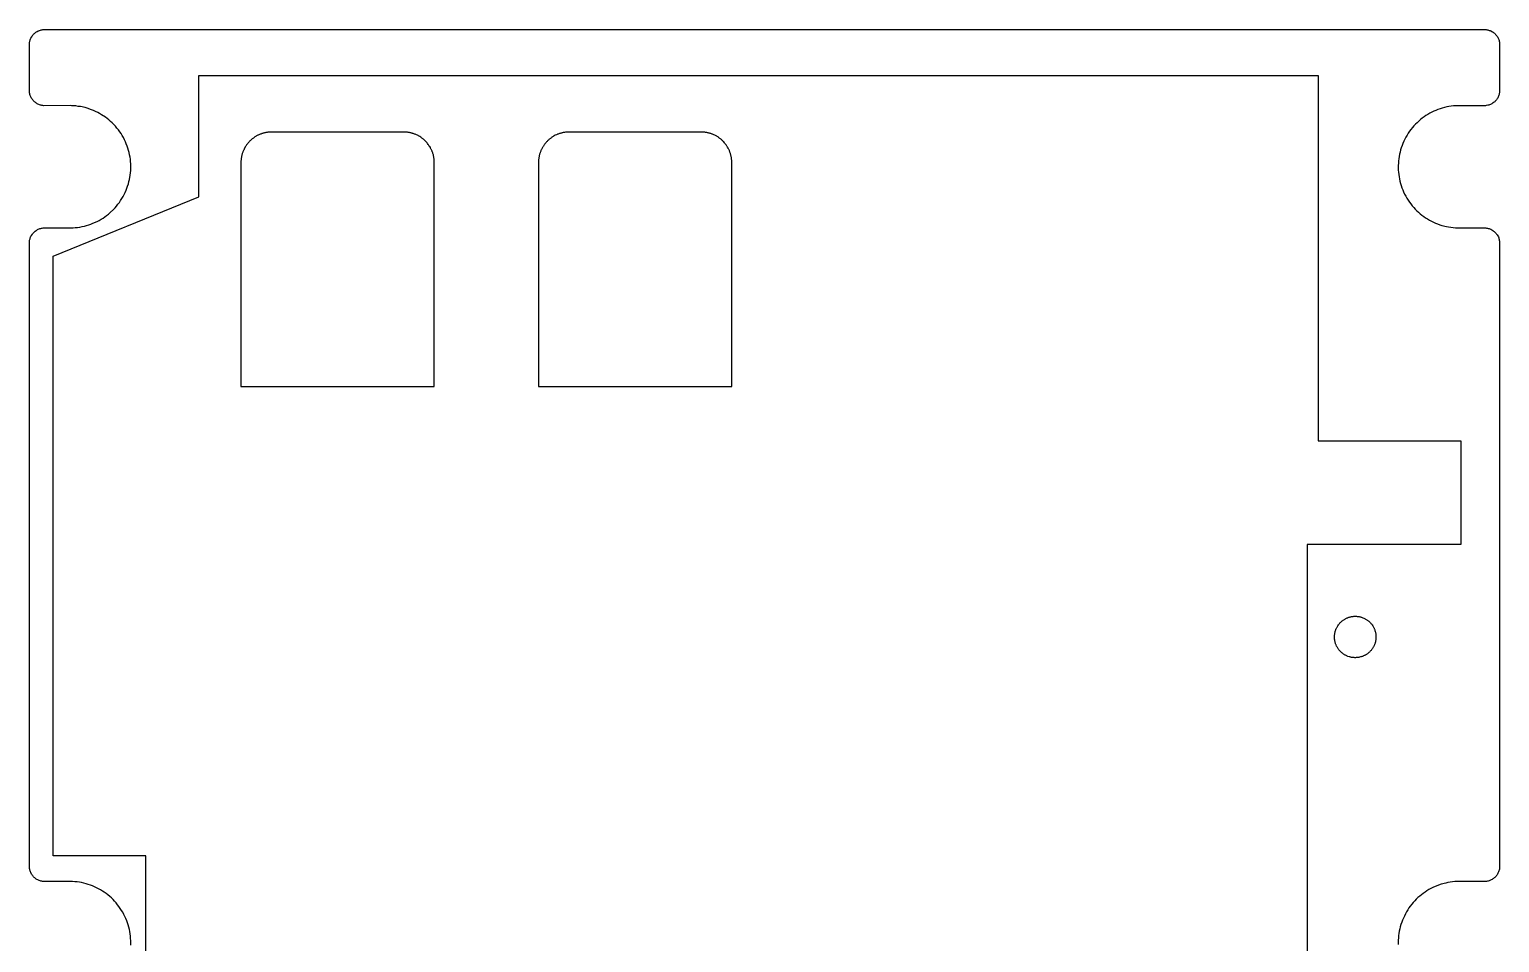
# Model space of a CAD drawing. Extents: x 14 to 158, y 771 to 1204.
# Drawn here: x 14 to 158.5, y 860.8 to 950.5 of the extents above; entities that cross this region are included whole.
import ezdxf

# ---------------------------------------------------------------- set-up
doc = ezdxf.new("R2010")
doc.units = 0

msp = doc.modelspace()

# ---------------------------------------------------------------- linework, layer by layer
at = {"layer": 'Middle'}
for p, q in [((15.17605, 950.498729), (15.254894, 950.514465)), ((15.254894, 950.514465), (15.336853, 950.523907)), ((15.336853, 950.523907), (15.418812, 950.530363)), ((15.418812, 950.530363), (15.507082, 950.539805)), ((15.507082, 950.539805), (156.981, 950.54)), ((156.981, 950.54), (157.006178, 950.530558)), ((157.006178, 950.530558), (157.047, 950.53)), ((157.047, 950.53), (157.13527, 950.523544)), ((157.13527, 950.523544), (157.214033, 950.514102)), ((157.214033, 950.514102), (157.296, 950.498366)), ((14.0128, 949.118), (14.022242, 949.206262)), ((14.0128, 949.036), (14.0128, 949.118)), ((14.022242, 949.206262), (14.028698, 949.288221)), ((14.028698, 949.288221), (14.044434, 949.367064)), ((14.044434, 949.367064), (14.094872, 949.53099)), ((14.094872, 949.53099), (14.126426, 949.609754)), ((14.126426, 949.609754), (14.157979, 949.682303)), ((14.157979, 949.682303), (14.239938, 949.827305)), ((14.239938, 949.827305), (14.287228, 949.899854)), ((14.287228, 949.899854), (14.337666, 949.966028)), ((14.337666, 949.966028), (14.391251, 950.029055)), ((14.391251, 950.029055), (14.447983, 950.095229)), ((14.447983, 950.095229), (14.514157, 950.151961)), ((14.514157, 950.151961), (14.577183, 950.208693)), ((14.577183, 950.208693), (14.643357, 950.255983)), ((14.643357, 950.255983), (14.715826, 950.303274)), ((14.715826, 950.303274), (14.778853, 950.344269)), ((14.778853, 950.344269), (14.86082, 950.385265)), ((14.86082, 950.385265), (14.933288, 950.416818)), ((14.933288, 950.416818), (15.015247, 950.448372)), ((15.015247, 950.448372), (15.094091, 950.473551)), ((15.094091, 950.473551), (15.17605, 950.498729)), ((157.296, 950.498366), (157.377959, 950.473187)), ((157.377959, 950.473187), (157.456722, 950.448009)), ((157.456722, 950.448009), (157.538689, 950.425978)), ((157.538689, 950.425978), (157.611158, 950.394424)), ((157.611158, 950.394424), (157.756168, 950.312465)), ((157.756168, 950.312465), (157.828636, 950.265175)), ((157.828636, 950.265175), (157.891663, 950.214737)), ((157.891663, 950.214737), (157.957837, 950.158005)), ((157.957837, 950.158005), (158.020864, 950.101273)), ((158.020864, 950.101273), (158.077596, 950.038247)), ((158.077596, 950.038247), (158.134328, 949.972072)), ((158.134328, 949.972072), (158.19106, 949.909046)), ((158.19106, 949.909046), (158.232056, 949.836496)), ((158.232056, 949.836496), (158.279346, 949.764028)), ((158.279346, 949.764028), (158.314047, 949.691479)), ((158.314047, 949.691479), (158.351895, 949.61901)), ((158.351895, 949.61901), (158.386596, 949.537051)), ((158.386596, 949.537051), (158.408627, 949.458207)), ((158.408627, 949.458207), (158.424364, 949.376248)), ((158.424364, 949.376248), (158.449542, 949.294289)), ((158.449542, 949.294289), (158.458984, 949.215445)), ((158.458984, 949.215445), (158.46544, 949.133487)), ((158.46544, 949.133487), (158.466, 944.478)), ((14.013249, 944.471434), (14.0132, 949.036)), ((30.6514, 946.011), (140.651, 946.011)), ((30.6514, 934.08283), (30.6514, 946.011)), ((140.651, 946.011), (140.651, 910.135)), ((14.022691, 944.380017), (14.013249, 944.471434)), ((14.029147, 944.301253), (14.022691, 944.380017)), ((14.044884, 944.219286), (14.029147, 944.301253)), ((14.070062, 944.140523), (14.044884, 944.219286)), ((14.095241, 944.058564), (14.070062, 944.140523)), ((14.117272, 943.976597), (14.095241, 944.058564)), ((14.158267, 943.904129), (14.117272, 943.976597)), ((14.189821, 943.825285), (14.158267, 943.904129)), ((14.240259, 943.759111), (14.189821, 943.825285)), ((14.281254, 943.686642), (14.240259, 943.759111)), ((14.337986, 943.623616), (14.281254, 943.686642)), ((14.385276, 943.557442), (14.337986, 943.623616)), ((14.442009, 943.494415), (14.385276, 943.557442)), ((14.505035, 943.437683), (14.442009, 943.494415)), ((14.571209, 943.380951), (14.505035, 943.437683)), ((14.634236, 943.324219), (14.571209, 943.380951)), ((14.706705, 943.283223), (14.634236, 943.324219)), ((14.779173, 943.235933), (14.706705, 943.283223)), ((157.781825, 943.28322), (157.709276, 943.242225)), ((157.844852, 943.333658), (157.781825, 943.28322)), ((157.917401, 943.380948), (157.844852, 943.333658)), ((157.983575, 943.43768), (157.917401, 943.380948)), ((158.03716, 943.494412), (157.983575, 943.43768)), ((158.093892, 943.557439), (158.03716, 943.494412)), ((158.150624, 943.623613), (158.093892, 943.557439)), ((158.201062, 943.696162), (158.150624, 943.623613)), ((158.248352, 943.759189), (158.201062, 943.696162)), ((158.289348, 943.831738), (158.248352, 943.759189)), ((158.330343, 943.913697), (158.289348, 943.831738)), ((158.361897, 943.986166), (158.330343, 943.913697)), ((158.387075, 944.068125), (158.361897, 943.986166)), ((158.418629, 944.146969), (158.387075, 944.068125)), ((158.434366, 944.228927), (158.418629, 944.146969)), ((158.450102, 944.307771), (158.434366, 944.228927)), ((158.459544, 944.38973), (158.450102, 944.307771)), ((158.466, 944.478), (158.459544, 944.38973)), ((14.851642, 943.204379), (14.779173, 943.235933)), ((14.92411, 943.163383), (14.851642, 943.204379)), ((15.006069, 943.13183), (14.92411, 943.163383)), ((15.088036, 943.106651), (15.006069, 943.13183)), ((15.16688, 943.090915), (15.088036, 943.106651)), ((15.248839, 943.075178), (15.16688, 943.090915)), ((15.327683, 943.059442), (15.248839, 943.075178)), ((15.4191, 943.05), (15.327683, 943.059442)), ((18.022841, 943.050414), (15.4191, 943.05)), ((18.136329, 943.040972), (18.022841, 943.050414)), ((18.363298, 943.034516), (18.136329, 943.040972)), ((18.590267, 943.018779), (18.363298, 943.034516)), ((18.81408, 942.984078), (18.590267, 943.018779)), ((19.041049, 942.952525), (18.81408, 942.984078)), ((19.476078, 942.857952), (19.041049, 942.952525)), ((19.693589, 942.80122), (19.476078, 942.857952)), ((20.115997, 942.65621), (19.693589, 942.80122)), ((20.317747, 942.564793), (20.115997, 942.65621)), ((20.519497, 942.476532), (20.317747, 942.564793)), ((20.721247, 942.378804), (20.519497, 942.476532)), ((20.913547, 942.274782), (20.721247, 942.378804)), ((21.105839, 942.161294), (20.913547, 942.274782)), ((21.47781, 941.92172), (21.105839, 942.161294)), ((21.654341, 941.783013), (21.47781, 941.92172)), ((151.042217, 941.943645), (150.865686, 941.814404)), ((151.228198, 942.072894), (151.042217, 941.943645)), ((151.414187, 942.186374), (151.228198, 942.072894)), ((151.606479, 942.299862), (151.414187, 942.186374)), ((151.801926, 942.403884), (151.606479, 942.299862)), ((152.003676, 942.501611), (151.801926, 942.403884)), ((152.205426, 942.589873), (152.003676, 942.501611)), ((152.413479, 942.67184), (152.205426, 942.589873)), ((152.624687, 942.744308), (152.413479, 942.67184)), ((152.832748, 942.807335), (152.624687, 942.744308)), ((153.050259, 942.864067), (152.832748, 942.807335)), ((153.270917, 942.920799), (153.050259, 942.864067)), ((153.488436, 942.961795), (153.270917, 942.920799)), ((153.712249, 942.993349), (153.488436, 942.961795)), ((153.939218, 943.018527), (153.712249, 942.993349)), ((154.166187, 943.034263), (153.939218, 943.018527)), ((154.39, 943.05), (154.166187, 943.034263)), ((157.069438, 943.049917), (154.39, 943.05)), ((157.1577, 943.059359), (157.069438, 943.049917)), ((157.321626, 943.090912), (157.1577, 943.059359)), ((157.400389, 943.112943), (157.321626, 943.090912)), ((157.482348, 943.138122), (157.400389, 943.112943)), ((157.561192, 943.169675), (157.482348, 943.138122)), ((157.63366, 943.204376), (157.561192, 943.169675)), ((157.709276, 943.242225), (157.63366, 943.204376)), ((21.82457, 941.647461), (21.654341, 941.783013)), ((21.994799, 941.499304), (21.82457, 941.647461)), ((22.15557, 941.347992), (21.994799, 941.499304)), ((22.316341, 941.187221), (22.15557, 941.347992)), ((22.461343, 941.023303), (22.316341, 941.187221)), ((22.609508, 940.85623), (22.461343, 941.023303)), ((22.754518, 940.676543), (22.609508, 940.85623)), ((22.883759, 940.490554), (22.754518, 940.676543)), ((23.013008, 940.30772), (22.883759, 940.490554)), ((37.237499, 940.40491), (37.174472, 940.389173)), ((37.303673, 940.411366), (37.237499, 940.40491)), ((37.366699, 940.427102), (37.303673, 940.411366)), ((37.432873, 940.436544), (37.366699, 940.427102)), ((37.4959, 940.443), (37.432873, 940.436544)), ((37.568326, 940.443558), (37.4959, 940.443)), ((37.6345, 940.453), (37.568326, 940.443558)), ((50.956331, 940.452442), (37.6345, 940.453)), ((51.0288, 940.443), (50.956331, 940.452442)), ((51.09506, 940.443443), (51.0288, 940.443)), ((51.158086, 940.436987), (51.09506, 940.443443)), ((51.22426, 940.427546), (51.158086, 940.436987)), ((51.287287, 940.411809), (51.22426, 940.427546)), ((51.353461, 940.405353), (51.287287, 940.411809)), ((51.416488, 940.389617), (51.353461, 940.405353)), ((66.469304, 940.40491), (66.40313, 940.389173)), ((66.532331, 940.411366), (66.469304, 940.40491)), ((66.598505, 940.427102), (66.532331, 940.411366)), ((66.670973, 940.436544), (66.598505, 940.427102)), ((66.734, 940.443), (66.670973, 940.436544)), ((66.800173, 940.443558), (66.734, 940.443)), ((66.8632, 940.453), (66.800173, 940.443558)), ((80.194526, 940.452442), (66.8632, 940.453)), ((80.2607, 940.443), (80.194526, 940.452442)), ((80.323694, 940.443463), (80.2607, 940.443)), ((80.389868, 940.437007), (80.323694, 940.443463)), ((80.452894, 940.427565), (80.389868, 940.437007)), ((80.519068, 940.411828), (80.452894, 940.427565)), ((80.582095, 940.405372), (80.519068, 940.411828)), ((80.645122, 940.389636), (80.582095, 940.405372)), ((149.620507, 940.531394), (149.491258, 940.345405)), ((149.759206, 940.717383), (149.620507, 940.531394)), ((149.894758, 940.893914), (149.759206, 940.717383)), ((150.049226, 941.064143), (149.894758, 940.893914)), ((150.203686, 941.224914), (150.049226, 941.064143)), ((150.354999, 941.379374), (150.203686, 941.224914)), ((150.525228, 941.533842), (150.354999, 941.379374)), ((150.695457, 941.678852), (150.525228, 941.533842)), ((150.865686, 941.814404), (150.695457, 941.678852)), ((23.132799, 940.112273), (23.013008, 940.30772)), ((23.246279, 939.910523), (23.132799, 940.112273)), ((23.350309, 939.708773), (23.246279, 939.910523)), ((23.448028, 939.507023), (23.350309, 939.708773)), ((23.536298, 939.29897), (23.448028, 939.507023)), ((23.618257, 939.087762), (23.536298, 939.29897)), ((23.690725, 938.876554), (23.618257, 939.087762)), ((35.251561, 939.040361), (35.125467, 938.813392)), ((35.286262, 939.087652), (35.251561, 939.040361)), ((35.317816, 939.144384), (35.286262, 939.087652)), ((35.358811, 939.194821), (35.317816, 939.144384)), ((35.390365, 939.251553), (35.358811, 939.194821)), ((35.472324, 939.345803), (35.390365, 939.251553)), ((35.510172, 939.39624), (35.472324, 939.345803)), ((35.551168, 939.443531), (35.510172, 939.39624)), ((35.601605, 939.490821), (35.551168, 939.443531)), ((35.639453, 939.531816), (35.601605, 939.490821)), ((35.680449, 939.582254), (35.639453, 939.531816)), ((35.730887, 939.620102), (35.680449, 939.582254)), ((35.778177, 939.67054), (35.730887, 939.620102)), ((35.825467, 939.711535), (35.778177, 939.67054)), ((35.866463, 939.749384), (35.825467, 939.711535)), ((35.913753, 939.790379), (35.866463, 939.749384)), ((35.970485, 939.831375), (35.913753, 939.790379)), ((36.020922, 939.87237), (35.970485, 939.831375)), ((36.068213, 939.903924), (36.020922, 939.87237)), ((36.124945, 939.94492), (36.068213, 939.903924)), ((36.172235, 939.976473), (36.124945, 939.94492)), ((36.285723, 940.0395), (36.172235, 939.976473)), ((36.33616, 940.074201), (36.285723, 940.0395)), ((36.389745, 940.105755), (36.33616, 940.074201)), ((36.446477, 940.137308), (36.389745, 940.105755)), ((36.503209, 940.162487), (36.446477, 940.137308)), ((36.569383, 940.187665), (36.503209, 940.162487)), ((36.626115, 940.219219), (36.569383, 940.187665)), ((36.682848, 940.24125), (36.626115, 940.219219)), ((36.73958, 940.266428), (36.682848, 940.24125)), ((36.802606, 940.282165), (36.73958, 940.266428)), ((36.859338, 940.307343), (36.802606, 940.282165)), ((36.922365, 940.32308), (36.859338, 940.307343)), ((36.988539, 940.338816), (36.922365, 940.32308)), ((37.051566, 940.363995), (36.988539, 940.338816)), ((37.108298, 940.379731), (37.051566, 940.363995)), ((37.174472, 940.389173), (37.108298, 940.379731)), ((51.482662, 940.380175), (51.416488, 940.389617)), ((51.545688, 940.364438), (51.482662, 940.380175)), ((51.611862, 940.33926), (51.545688, 940.364438)), ((51.668595, 940.323523), (51.611862, 940.33926)), ((51.731621, 940.307787), (51.668595, 940.323523)), ((51.788353, 940.282608), (51.731621, 940.307787)), ((51.85138, 940.266872), (51.788353, 940.282608)), ((51.908112, 940.241694), (51.85138, 940.266872)), ((51.974286, 940.219662), (51.908112, 940.241694)), ((52.031018, 940.188109), (51.974286, 940.219662)), ((52.144506, 940.137671), (52.031018, 940.188109)), ((52.198091, 940.106118), (52.144506, 940.137671)), ((52.254823, 940.074564), (52.198091, 940.106118)), ((52.311555, 940.039863), (52.254823, 940.074564)), ((52.361993, 940.008309), (52.311555, 940.039863)), ((52.475473, 939.945282), (52.361993, 940.008309)), ((52.522763, 939.904287), (52.475473, 939.945282)), ((52.570053, 939.872733), (52.522763, 939.904287)), ((52.626785, 939.831738), (52.570053, 939.872733)), ((52.677223, 939.790742), (52.626785, 939.831738)), ((52.724513, 939.749746), (52.677223, 939.790742)), ((52.771803, 939.711898), (52.724513, 939.749746)), ((52.822241, 939.670902), (52.771803, 939.711898)), ((52.860089, 939.620465), (52.822241, 939.670902)), ((52.910526, 939.582617), (52.860089, 939.620465)), ((52.951522, 939.532179), (52.910526, 939.582617)), ((52.998812, 939.491184), (52.951522, 939.532179)), ((53.080771, 939.396611), (52.998812, 939.491184)), ((53.118619, 939.346174), (53.080771, 939.396611)), ((53.200586, 939.251601), (53.118619, 939.346174)), ((53.23214, 939.194869), (53.200586, 939.251601)), ((53.273136, 939.144432), (53.23214, 939.194869)), ((53.304689, 939.0877), (53.273136, 939.144432)), ((53.345685, 939.04041), (53.304689, 939.0877)), ((53.408712, 938.92693), (53.345685, 939.04041)), ((64.451764, 938.983218), (64.417063, 938.926486)), ((64.483318, 939.03995), (64.451764, 938.983218)), ((64.514872, 939.08724), (64.483318, 939.03995)), ((64.555867, 939.143972), (64.514872, 939.08724)), ((64.587421, 939.19441), (64.555867, 939.143972)), ((64.628417, 939.251142), (64.587421, 939.19441)), ((64.669412, 939.298432), (64.628417, 939.251142)), ((64.700966, 939.345722), (64.669412, 939.298432)), ((64.741962, 939.39616), (64.700966, 939.345722)), ((64.789252, 939.44345), (64.741962, 939.39616)), ((64.830247, 939.49074), (64.789252, 939.44345)), ((64.871243, 939.531736), (64.830247, 939.49074)), ((64.918533, 939.582173), (64.871243, 939.531736)), ((64.959529, 939.620021), (64.918533, 939.582173)), ((65.006819, 939.670459), (64.959529, 939.620021)), ((65.057256, 939.711455), (65.006819, 939.670459)), ((65.104547, 939.749303), (65.057256, 939.711455)), ((65.151837, 939.790298), (65.104547, 939.749303)), ((65.202274, 939.831294), (65.151837, 939.790298)), ((65.249565, 939.87229), (65.202274, 939.831294)), ((65.306297, 939.903843), (65.249565, 939.87229)), ((65.353587, 939.944839), (65.306297, 939.903843)), ((65.404024, 939.976393), (65.353587, 939.944839)), ((65.460756, 940.007946), (65.404024, 939.976393)), ((65.514341, 940.0395), (65.460756, 940.007946)), ((65.571073, 940.074201), (65.514341, 940.0395)), ((65.684561, 940.137228), (65.571073, 940.074201)), ((65.798041, 940.187665), (65.684561, 940.137228)), ((65.854773, 940.219219), (65.798041, 940.187665)), ((65.911506, 940.24125), (65.854773, 940.219219)), ((65.974532, 940.266428), (65.911506, 940.24125)), ((66.031264, 940.282165), (65.974532, 940.266428)), ((66.097438, 940.307343), (66.031264, 940.282165)), ((66.154171, 940.32308), (66.097438, 940.307343)), ((66.217197, 940.338816), (66.154171, 940.32308)), ((66.283371, 940.363995), (66.217197, 940.338816)), ((66.346398, 940.379731), (66.283371, 940.363995)), ((66.40313, 940.389173), (66.346398, 940.379731)), ((80.711296, 940.380194), (80.645122, 940.389636)), ((80.774322, 940.364457), (80.711296, 940.380194)), ((80.840496, 940.339279), (80.774322, 940.364457)), ((80.897228, 940.323542), (80.840496, 940.339279)), ((80.960255, 940.307806), (80.897228, 940.323542)), ((81.026429, 940.282627), (80.960255, 940.307806)), ((81.083161, 940.266891), (81.026429, 940.282627)), ((81.146188, 940.241713), (81.083161, 940.266891)), ((81.20292, 940.219681), (81.146188, 940.241713)), ((81.259652, 940.188128), (81.20292, 940.219681)), ((81.373132, 940.13769), (81.259652, 940.188128)), ((81.48662, 940.074664), (81.373132, 940.13769)), ((81.543352, 940.039963), (81.48662, 940.074664)), ((81.600084, 940.008409), (81.543352, 940.039963)), ((81.647375, 939.976855), (81.600084, 940.008409)), ((81.704107, 939.945301), (81.647375, 939.976855)), ((81.751397, 939.904306), (81.704107, 939.945301)), ((81.808129, 939.872752), (81.751397, 939.904306)), ((81.855419, 939.831757), (81.808129, 939.872752)), ((81.905857, 939.790761), (81.855419, 939.831757)), ((81.953147, 939.749765), (81.905857, 939.790761)), ((82.003584, 939.711917), (81.953147, 939.749765)), ((82.050875, 939.670921), (82.003584, 939.711917)), ((82.098165, 939.620484), (82.050875, 939.670921)), ((82.13916, 939.582636), (82.098165, 939.620484)), ((82.186451, 939.532198), (82.13916, 939.582636)), ((82.227446, 939.491203), (82.186451, 939.532198)), ((82.309405, 939.39663), (82.227446, 939.491203)), ((82.350401, 939.346193), (82.309405, 939.39663)), ((82.388249, 939.298903), (82.350401, 939.346193)), ((82.429245, 939.251612), (82.388249, 939.298903)), ((82.47024, 939.19488), (82.429245, 939.251612)), ((82.501794, 939.144443), (82.47024, 939.19488)), ((82.542789, 939.087711), (82.501794, 939.144443)), ((82.574343, 939.04042), (82.542789, 939.087711)), ((82.609044, 938.983688), (82.574343, 939.04042)), ((82.672071, 938.870208), (82.609044, 938.983688)), ((148.879746, 939.134905), (148.807197, 938.917394)), ((148.95851, 939.346113), (148.879746, 939.134905)), ((149.056237, 939.547863), (148.95851, 939.346113)), ((149.153957, 939.755916), (149.056237, 939.547863)), ((149.257987, 939.957666), (149.153957, 939.755916)), ((149.371467, 940.153113), (149.257987, 939.957666)), ((149.491258, 940.345405), (149.371467, 940.153113)), ((23.753752, 938.659043), (23.690725, 938.876554)), ((23.810484, 938.441532), (23.753752, 938.659043)), ((23.857774, 938.224021), (23.810484, 938.441532)), ((23.89877, 938.00651), (23.857774, 938.224021)), ((23.930324, 937.788991), (23.89877, 938.00651)), ((23.949207, 937.57148), (23.930324, 937.788991)), ((23.964944, 937.344511), (23.949207, 937.57148)), ((34.794344, 937.508973), (34.7943, 915.452)), ((34.8008, 937.572), (34.794344, 937.508973)), ((34.8102, 937.701), (34.800758, 937.637973)), ((34.800758, 937.637973), (34.8008, 937.572)), ((34.810253, 937.773396), (34.8102, 937.701)), ((34.816709, 937.83957), (34.810253, 937.773396)), ((34.82615, 937.902596), (34.816709, 937.83957)), ((34.841887, 937.96877), (34.82615, 937.902596)), ((34.848343, 938.031797), (34.841887, 937.96877)), ((34.867227, 938.097971), (34.848343, 938.031797)), ((34.882963, 938.160998), (34.867227, 938.097971)), ((34.8987, 938.21773), (34.882963, 938.160998)), ((34.914436, 938.280757), (34.8987, 938.21773)), ((34.930173, 938.346931), (34.914436, 938.280757)), ((34.955351, 938.403663), (34.930173, 938.346931)), ((34.971088, 938.466689), (34.955351, 938.403663)), ((34.996266, 938.523422), (34.971088, 938.466689)), ((35.018297, 938.589596), (34.996266, 938.523422)), ((35.068735, 938.703076), (35.018297, 938.589596)), ((35.100288, 938.75666), (35.068735, 938.703076)), ((35.125467, 938.813392), (35.100288, 938.75666)), ((53.43389, 938.870197), (53.408712, 938.92693)), ((53.465444, 938.813465), (53.43389, 938.870197)), ((53.500145, 938.756733), (53.465444, 938.813465)), ((53.522176, 938.703148), (53.500145, 938.756733)), ((53.572613, 938.589668), (53.522176, 938.703148)), ((53.594645, 938.523494), (53.572613, 938.589668)), ((53.619823, 938.466762), (53.594645, 938.523494)), ((53.645001, 938.403736), (53.619823, 938.466762)), ((53.660738, 938.347004), (53.645001, 938.403736)), ((53.676474, 938.28083), (53.660738, 938.347004)), ((53.701653, 938.217803), (53.676474, 938.28083)), ((53.717389, 938.161071), (53.701653, 938.217803)), ((53.723845, 938.098044), (53.717389, 938.161071)), ((53.739582, 938.03187), (53.723845, 938.098044)), ((53.749024, 937.968843), (53.739582, 938.03187)), ((53.76476, 937.902669), (53.749024, 937.968843)), ((53.774202, 937.839643), (53.76476, 937.902669)), ((53.780658, 937.773469), (53.774202, 937.839643)), ((53.7901, 937.701), (53.780658, 937.773469)), ((53.790044, 937.638174), (53.7901, 937.701)), ((53.7965, 937.572), (53.790044, 937.638174)), ((53.7965, 915.452), (53.7965, 937.572)), ((64.029461, 937.637521), (64.0294, 915.452)), ((64.038903, 937.700548), (64.029461, 937.637521)), ((64.048345, 937.773017), (64.038903, 937.700548)), ((64.054801, 937.839191), (64.048345, 937.773017)), ((64.064243, 937.902217), (64.054801, 937.839191)), ((64.070699, 937.968391), (64.064243, 937.902217)), ((64.086435, 938.031418), (64.070699, 937.968391)), ((64.095877, 938.097592), (64.086435, 938.031418)), ((64.111614, 938.160619), (64.095877, 938.097592)), ((64.12735, 938.217351), (64.111614, 938.160619)), ((64.143087, 938.280378), (64.12735, 938.217351)), ((64.158823, 938.346552), (64.143087, 938.280378)), ((64.184002, 938.403284), (64.158823, 938.346552)), ((64.20918, 938.46631), (64.184002, 938.403284)), ((64.224917, 938.523043), (64.20918, 938.46631)), ((64.250095, 938.589217), (64.224917, 938.523043)), ((64.272126, 938.645949), (64.250095, 938.589217)), ((64.30368, 938.702681), (64.272126, 938.645949)), ((64.328858, 938.756266), (64.30368, 938.702681)), ((64.354037, 938.812998), (64.328858, 938.756266)), ((64.417063, 938.926486), (64.354037, 938.812998)), ((82.697249, 938.813476), (82.672071, 938.870208)), ((82.728803, 938.756744), (82.697249, 938.813476)), ((82.753981, 938.703159), (82.728803, 938.756744)), ((82.785535, 938.646427), (82.753981, 938.703159)), ((82.810713, 938.589695), (82.785535, 938.646427)), ((82.832745, 938.523521), (82.810713, 938.589695)), ((82.848481, 938.466789), (82.832745, 938.523521)), ((82.873659, 938.403762), (82.848481, 938.466789)), ((82.889396, 938.34703), (82.873659, 938.403762)), ((82.914574, 938.280856), (82.889396, 938.34703)), ((82.930311, 938.21783), (82.914574, 938.280856)), ((82.946047, 938.161097), (82.930311, 938.21783)), ((82.961784, 938.098071), (82.946047, 938.161097)), ((82.971226, 938.031897), (82.961784, 938.098071)), ((82.986962, 937.96887), (82.971226, 938.031897)), ((82.993418, 937.902696), (82.986962, 937.96887)), ((83.00286, 937.839669), (82.993418, 937.902696)), ((83.012302, 937.773495), (83.00286, 937.839669)), ((83.018758, 937.701027), (83.012302, 937.773495)), ((83.0282, 937.638), (83.018758, 937.701027)), ((83.0282, 915.452), (83.0282, 937.638)), ((148.532979, 937.618631), (148.517242, 937.391662)), ((148.55501, 937.836142), (148.532979, 937.618631)), ((148.589711, 938.053653), (148.55501, 937.836142)), ((148.637001, 938.271164), (148.589711, 938.053653)), ((148.684291, 938.49183), (148.637001, 938.271164)), ((148.741023, 938.709341), (148.684291, 938.49183)), ((148.807197, 938.917394), (148.741023, 938.709341)), ((23.842101, 935.802706), (23.92406, 936.237727)), ((23.92406, 936.237727), (23.949238, 936.464696)), ((23.949238, 936.464696), (23.964975, 936.682207)), ((23.9714, 937.127), (23.964944, 937.344511)), ((23.964975, 936.682207), (23.971431, 936.899718)), ((23.971431, 936.899718), (23.9714, 937.127)), ((148.5078, 937.174151), (148.507, 936.95)), ((148.507, 936.95), (148.516442, 936.729334)), ((148.517242, 937.391662), (148.5078, 937.174151)), ((148.516442, 936.729334), (148.532178, 936.511823)), ((148.532178, 936.511823), (148.55421, 936.28801)), ((148.55421, 936.28801), (148.588911, 936.070499)), ((148.588911, 936.070499), (148.629906, 935.849833)), ((23.422832, 934.529154), (23.511102, 934.737207)), ((23.511102, 934.737207), (23.593061, 934.948415)), ((23.593061, 934.948415), (23.665529, 935.156476)), ((23.665529, 935.156476), (23.738079, 935.367676)), ((23.738079, 935.367676), (23.794811, 935.585195)), ((23.794811, 935.585195), (23.842101, 935.802706)), ((148.629906, 935.849833), (148.677196, 935.632322)), ((148.677196, 935.632322), (148.733928, 935.414811)), ((148.733928, 935.414811), (148.796955, 935.206758)), ((148.796955, 935.206758), (148.869424, 934.989239)), ((148.869424, 934.989239), (148.951383, 934.778039)), ((148.951383, 934.778039), (149.039652, 934.576289)), ((16.3402, 928.262), (30.6514, 934.08283)), ((22.42354, 933.019185), (22.56855, 933.189414)), ((22.56855, 933.189414), (22.713552, 933.365945)), ((22.713552, 933.365945), (22.849104, 933.542476)), ((22.849104, 933.542476), (22.978353, 933.728457)), ((22.978353, 933.728457), (23.101291, 933.923904)), ((23.101291, 933.923904), (23.214779, 934.125654)), ((23.214779, 934.125654), (23.422832, 934.529154)), ((149.039652, 934.576289), (149.137372, 934.365081)), ((149.137372, 934.365081), (149.241402, 934.163331)), ((149.241402, 934.163331), (149.354882, 933.971039)), ((149.354882, 933.971039), (149.474673, 933.778739)), ((149.474673, 933.778739), (149.603922, 933.5833)), ((149.603922, 933.5833), (149.733163, 933.406769)), ((149.733163, 933.406769), (149.878173, 933.227082)), ((149.878173, 933.227082), (150.023183, 933.060009)), ((20.66453, 931.679436), (20.856822, 931.783466)), ((20.856822, 931.783466), (21.049114, 931.896946)), ((21.049114, 931.896946), (21.244561, 932.010434)), ((21.244561, 932.010434), (21.421092, 932.139675)), ((21.421092, 932.139675), (21.600779, 932.268924)), ((21.600779, 932.268924), (21.77731, 932.404476)), ((21.77731, 932.404476), (21.947539, 932.549486)), ((21.947539, 932.549486), (22.269072, 932.858414)), ((22.269072, 932.858414), (22.42354, 933.019185)), ((150.023183, 933.060009), (150.177643, 932.88978)), ((150.177643, 932.88978), (150.332111, 932.73532)), ((150.332111, 932.73532), (150.492882, 932.584007)), ((150.492882, 932.584007), (150.663111, 932.438997)), ((150.663111, 932.438997), (150.839642, 932.30029)), ((150.839642, 932.30029), (151.016173, 932.164738)), ((151.016173, 932.164738), (151.195852, 932.0418)), ((151.195852, 932.0418), (151.388144, 931.922009)), ((151.388144, 931.922009), (151.574133, 931.808529)), ((151.574133, 931.808529), (151.775883, 931.704499)), ((14.167679, 930.220531), (14.208675, 930.292999)), ((14.208675, 930.292999), (14.303247, 930.438009)), ((14.303247, 930.438009), (14.353684, 930.501036)), ((14.353684, 930.501036), (14.410417, 930.56721)), ((14.410417, 930.56721), (14.467149, 930.623942)), ((14.467149, 930.623942), (14.530175, 930.677527)), ((14.530175, 930.677527), (14.593202, 930.734259)), ((14.593202, 930.734259), (14.668818, 930.784697)), ((14.668818, 930.784697), (14.731845, 930.831987)), ((14.731845, 930.831987), (14.804313, 930.872982)), ((14.804313, 930.872982), (14.876782, 930.904536)), ((14.876782, 930.904536), (14.958741, 930.93609)), ((14.958741, 930.93609), (15.037585, 930.970791)), ((15.037585, 930.970791), (15.119544, 930.992822)), ((15.119544, 930.992822), (15.198387, 931.008558)), ((15.198387, 931.008558), (15.280354, 931.027442)), ((15.280354, 931.027442), (15.362313, 931.043179)), ((15.362313, 931.043179), (15.4506, 931.043)), ((15.4506, 931.043), (15.491596, 931.049456)), ((15.491596, 931.049456), (18.0733, 931.049)), ((18.0733, 931.049), (18.300269, 931.058442)), ((18.300269, 931.058442), (18.52409, 931.074178)), ((18.52409, 931.074178), (18.751059, 931.099357)), ((18.751059, 931.099357), (18.978028, 931.13091)), ((18.978028, 931.13091), (19.195539, 931.171906)), ((19.195539, 931.171906), (19.41305, 931.219196)), ((19.41305, 931.219196), (19.630561, 931.275928)), ((19.630561, 931.275928), (19.838614, 931.348478)), ((19.838614, 931.348478), (20.049822, 931.420946)), ((20.049822, 931.420946), (20.26103, 931.502905)), ((20.26103, 931.502905), (20.66453, 931.679436)), ((151.775883, 931.704499), (151.968175, 931.606779)), ((151.968175, 931.606779), (152.169925, 931.51851)), ((152.169925, 931.51851), (152.381133, 931.436551)), ((152.381133, 931.436551), (152.589186, 931.357707)), ((152.589186, 931.357707), (152.800394, 931.291533)), ((152.800394, 931.291533), (153.235423, 931.178053)), ((153.235423, 931.178053), (153.452934, 931.137057)), ((153.452934, 931.137057), (153.679903, 931.105504)), ((153.679903, 931.105504), (153.897414, 931.07395)), ((153.897414, 931.07395), (154.124383, 931.058213)), ((154.124383, 931.058213), (154.357654, 931.048772)), ((154.357654, 931.048772), (156.981, 931.049)), ((156.981, 931.049), (157.021996, 931.042544)), ((157.021996, 931.042544), (157.11, 931.042)), ((157.11, 931.042), (157.191959, 931.026264)), ((157.191959, 931.026264), (157.270803, 931.016822)), ((157.270803, 931.016822), (157.352762, 930.991643)), ((157.352762, 930.991643), (157.431525, 930.969612)), ((157.431525, 930.969612), (157.513492, 930.944434)), ((157.513492, 930.944434), (157.595451, 930.91288)), ((157.595451, 930.91288), (157.812962, 930.789942)), ((157.812962, 930.789942), (157.875988, 930.73321)), ((157.875988, 930.73321), (157.942162, 930.68592)), ((157.942162, 930.68592), (158.005189, 930.629188)), ((158.005189, 930.629188), (158.061921, 930.566161)), ((158.061921, 930.566161), (158.118653, 930.499987)), ((158.118653, 930.499987), (158.175385, 930.43696)), ((158.175385, 930.43696), (158.222676, 930.370786)), ((158.222676, 930.370786), (158.345622, 930.153275)), ((14.0133, 929.653), (14.022742, 929.744417)), ((14.013302, 868.200639), (14.0133, 929.653)), ((14.022742, 929.744417), (14.038478, 929.823261)), ((14.038478, 929.823261), (14.054215, 929.90522)), ((14.054215, 929.90522), (14.079393, 929.984064)), ((14.079393, 929.984064), (14.101424, 930.066023)), ((14.101424, 930.066023), (14.136125, 930.147982)), ((14.136125, 930.147982), (14.167679, 930.220531)), ((158.345622, 930.153275), (158.377175, 930.071308)), ((158.377175, 930.071308), (158.402354, 929.992545)), ((158.402354, 929.992545), (158.424385, 929.910586)), ((158.424385, 929.910586), (158.440121, 929.831742)), ((158.440121, 929.831742), (158.459005, 929.749783)), ((158.459005, 929.749783), (158.465461, 929.661514)), ((158.465461, 929.661514), (158.466, 868.21)), ((16.3402, 869.35), (16.3402, 928.262)), ((34.7942, 915.452), (53.7965, 915.452)), ((64.029, 915.452), (83.0282, 915.452)), ((140.651, 910.135), (154.668, 910.135)), ((154.668, 910.135), (154.668, 899.939)), ((154.668, 899.939), (139.565, 899.939)), ((139.565, 899.939), (139.565, 857.419)), ((143.426396, 892.704492), (143.484177, 892.730074)), ((143.484177, 892.730074), (143.538811, 892.755656)), ((143.538811, 892.755656), (143.596592, 892.77809)), ((143.596592, 892.77809), (143.654373, 892.794069)), ((143.654373, 892.794069), (143.712154, 892.813276)), ((143.712154, 892.813276), (143.779539, 892.829254)), ((143.779539, 892.829254), (143.83732, 892.845233)), ((143.83732, 892.845233), (143.901476, 892.861211)), ((143.901476, 892.861211), (143.959258, 892.867667)), ((143.959258, 892.867667), (144.026642, 892.877271)), ((144.026642, 892.877271), (144.090799, 892.886874)), ((144.090799, 892.886874), (144.154955, 892.89333)), ((144.154955, 892.89333), (144.286, 892.894)), ((144.286, 892.894), (144.411, 892.894)), ((144.411, 892.894), (144.475156, 892.887544)), ((144.475156, 892.887544), (144.542541, 892.877941)), ((144.542541, 892.877941), (144.606697, 892.868337)), ((144.606697, 892.868337), (144.664398, 892.861881)), ((144.664398, 892.861881), (144.731783, 892.845903)), ((144.731783, 892.845903), (144.795939, 892.829924)), ((144.795939, 892.829924), (144.85372, 892.813946)), ((144.85372, 892.813946), (144.911501, 892.794739)), ((144.911501, 892.794739), (144.969283, 892.77876)), ((144.969283, 892.77876), (145.027064, 892.756326)), ((145.027064, 892.756326), (145.142634, 892.705081)), ((142.283119, 891.263061), (142.299178, 891.320681)), ((142.299178, 891.320681), (142.315237, 891.384676)), ((142.315237, 891.384676), (142.347436, 891.499988)), ((142.347436, 891.499988), (142.373099, 891.557608)), ((142.373099, 891.557608), (142.389158, 891.621603)), ((142.389158, 891.621603), (142.414821, 891.672847)), ((142.414821, 891.672847), (142.44702, 891.730467)), ((142.44702, 891.730467), (142.472683, 891.788087)), ((142.472683, 891.788087), (142.495117, 891.842479)), ((142.495117, 891.842479), (142.530464, 891.893723)), ((142.530464, 891.893723), (142.562663, 891.951343)), ((142.562663, 891.951343), (142.62682, 892.047433)), ((142.62682, 892.047433), (142.668542, 892.098677)), ((142.668542, 892.098677), (142.700741, 892.146694)), ((142.700741, 892.146694), (142.742544, 892.188335)), ((142.742544, 892.188335), (142.784346, 892.236351)), ((142.784346, 892.236351), (142.826149, 892.277993)), ((142.826149, 892.277993), (142.867871, 892.329237)), ((142.867871, 892.329237), (142.916049, 892.367731)), ((142.916049, 892.367731), (142.957851, 892.409372)), ((142.957851, 892.409372), (143.005949, 892.441491)), ((143.005949, 892.441491), (143.054046, 892.483132)), ((143.054046, 892.483132), (143.105371, 892.515251)), ((143.105371, 892.515251), (143.153549, 892.556892)), ((143.153549, 892.556892), (143.21133, 892.58901)), ((143.21133, 892.58901), (143.259508, 892.614592)), ((143.259508, 892.614592), (143.310833, 892.646711)), ((143.310833, 892.646711), (143.368614, 892.681977)), ((143.368614, 892.681977), (143.426396, 892.704492)), ((145.142634, 892.705081), (145.200415, 892.682566)), ((145.200415, 892.682566), (145.258115, 892.6473)), ((145.258115, 892.6473), (145.306213, 892.624865)), ((145.306213, 892.624865), (145.363913, 892.5896)), ((145.363913, 892.5896), (145.41201, 892.557481)), ((145.41201, 892.557481), (145.463336, 892.51584)), ((145.463336, 892.51584), (145.511514, 892.483721)), ((145.511514, 892.483721), (145.559611, 892.44208)), ((145.559611, 892.44208), (145.610936, 892.409961)), ((145.610936, 892.409961), (145.649511, 892.36832)), ((145.649511, 892.36832), (145.700836, 892.329826)), ((145.700836, 892.329826), (145.742638, 892.278582)), ((145.742638, 892.278582), (145.781213, 892.23686)), ((145.781213, 892.23686), (145.823016, 892.188843)), ((145.823016, 892.188843), (145.864737, 892.147202)), ((145.864737, 892.147202), (145.896937, 892.099186)), ((145.896937, 892.099186), (145.938739, 892.047941)), ((145.938739, 892.047941), (146.002896, 891.951852)), ((146.002896, 891.951852), (146.038242, 891.894232)), ((146.038242, 891.894232), (146.070442, 891.842987)), ((146.070442, 891.842987), (146.096104, 891.788596)), ((146.096104, 891.788596), (146.128304, 891.730976)), ((146.128304, 891.730976), (146.153966, 891.673356)), ((146.153966, 891.673356), (146.176401, 891.622111)), ((146.176401, 891.622111), (146.19246, 891.558116)), ((146.19246, 891.558116), (146.218123, 891.500497)), ((146.218123, 891.500497), (146.250322, 891.385185)), ((146.250322, 891.385185), (146.266381, 891.321189)), ((146.266381, 891.321189), (146.285669, 891.26357)), ((142.250544, 890.75462), (142.251, 891.007)), ((142.257, 890.697), (142.250544, 890.75462)), ((142.251, 891.007), (142.257456, 891.074223)), ((142.25714, 890.632866), (142.257, 890.697)), ((142.266743, 890.565643), (142.25714, 890.632866)), ((142.257456, 891.074223), (142.267059, 891.131843)), ((142.282802, 890.501648), (142.266743, 890.565643)), ((142.267059, 891.131843), (142.273515, 891.195838)), ((142.273515, 891.195838), (142.283119, 891.263061)), ((142.289258, 890.444028), (142.282802, 890.501648)), ((142.305317, 890.376805), (142.289258, 890.444028)), ((142.324524, 890.319185), (142.305317, 890.376805)), ((142.340583, 890.261565), (142.324524, 890.319185)), ((142.356643, 890.19757), (142.340583, 890.261565)), ((142.382305, 890.13995), (142.356643, 890.19757)), ((142.404821, 890.082331), (142.382305, 890.13995)), ((142.456146, 889.967011), (142.404821, 890.082331)), ((142.47858, 889.918994), (142.456146, 889.967011)), ((142.51078, 889.861374), (142.47858, 889.918994)), ((142.546126, 889.813358), (142.51078, 889.861374)), ((146.05436, 889.851192), (146.022161, 889.793572)), ((146.080023, 889.902437), (146.05436, 889.851192)), ((146.112222, 889.960056), (146.080023, 889.902437)), ((146.134656, 890.017676), (146.112222, 889.960056)), ((146.160319, 890.075296), (146.134656, 890.017676)), ((146.185982, 890.129688), (146.160319, 890.075296)), ((146.202041, 890.187307), (146.185982, 890.129688)), ((146.227704, 890.244927), (146.202041, 890.187307)), ((146.243763, 890.302547), (146.227704, 890.244927)), ((146.259822, 890.36977), (146.243763, 890.302547)), ((146.275881, 890.42739), (146.259822, 890.36977)), ((146.285485, 890.491385), (146.275881, 890.42739)), ((146.301544, 890.549005), (146.285485, 890.491385)), ((146.285669, 891.26357), (146.292125, 891.196347)), ((146.292125, 891.196347), (146.301728, 891.132351)), ((146.308, 890.613), (146.301544, 890.549005)), ((146.301728, 891.132351), (146.308184, 891.074732)), ((146.308397, 890.681005), (146.308, 890.613)), ((146.308184, 891.074732), (146.317787, 891.007509)), ((146.318, 890.745), (146.308397, 890.681005)), ((146.317787, 891.007509), (146.318, 890.745)), ((142.578245, 889.755738), (142.546126, 889.813358)), ((142.610444, 889.704493), (142.578245, 889.755738)), ((142.642643, 889.656477), (142.610444, 889.704493)), ((142.684446, 889.60846), (142.642643, 889.656477)), ((142.716645, 889.557216), (142.684446, 889.60846)), ((142.758448, 889.515494), (142.716645, 889.557216)), ((142.800251, 889.467477), (142.758448, 889.515494)), ((142.841972, 889.425836), (142.800251, 889.467477)), ((142.89015, 889.384195), (142.841972, 889.425836)), ((142.931953, 889.345701), (142.89015, 889.384195)), ((142.98005, 889.30406), (142.931953, 889.345701)), ((143.031375, 889.262419), (142.98005, 889.30406)), ((143.073178, 889.2303), (143.031375, 889.262419)), ((143.127731, 889.188659), (143.073178, 889.2303)), ((143.179056, 889.15654), (143.127731, 889.188659)), ((143.227154, 889.124422), (143.179056, 889.15654)), ((143.278479, 889.089156), (143.227154, 889.124422)), ((143.333032, 889.066721), (143.278479, 889.089156)), ((143.390813, 889.031455), (143.333032, 889.066721)), ((143.448594, 889.00894), (143.390813, 889.031455)), ((143.49992, 888.983358), (143.448594, 889.00894)), ((143.564076, 888.957776), (143.49992, 888.983358)), ((143.679655, 888.925658), (143.564076, 888.957776)), ((143.737436, 888.900076), (143.679655, 888.925658)), ((143.801593, 888.884097), (143.737436, 888.900076)), ((143.859293, 888.877641), (143.801593, 888.884097)), ((143.926678, 888.861663), (143.859293, 888.877641)), ((143.984459, 888.852059), (143.926678, 888.861663)), ((144.048616, 888.845603), (143.984459, 888.852059)), ((144.116, 888.836), (144.048616, 888.845603)), ((144.180615, 888.835603), (144.116, 888.836)), ((144.248, 888.826), (144.180615, 888.835603)), ((144.311615, 888.826397), (144.248, 888.826)), ((144.379, 888.836), (144.311615, 888.826397)), ((144.442845, 888.835421), (144.379, 888.836)), ((144.500545, 888.845024), (144.442845, 888.835421)), ((144.564702, 888.85148), (144.500545, 888.845024)), ((144.632086, 888.861084), (144.564702, 888.85148)), ((144.696243, 888.86754), (144.632086, 888.861084)), ((144.811822, 888.899658), (144.696243, 888.86754)), ((144.879206, 888.918865), (144.811822, 888.899658)), ((144.936907, 888.934843), (144.879206, 888.918865)), ((144.994688, 888.957278), (144.936907, 888.934843)), ((145.052469, 888.98286), (144.994688, 888.957278)), ((145.107023, 889.008442), (145.052469, 888.98286)), ((145.164723, 889.030957), (145.107023, 889.008442)), ((145.222504, 889.056539), (145.164723, 889.030957)), ((145.273829, 889.088658), (145.222504, 889.056539)), ((145.33153, 889.11424), (145.273829, 889.088658)), ((145.379627, 889.146358), (145.33153, 889.11424)), ((145.427805, 889.187999), (145.379627, 889.146358)), ((145.47913, 889.220118), (145.427805, 889.187999)), ((145.527227, 889.255384), (145.47913, 889.220118)), ((145.575405, 889.293878), (145.527227, 889.255384)), ((145.626731, 889.3356), (145.575405, 889.293878)), ((145.668533, 889.377241), (145.626731, 889.3356)), ((145.716711, 889.418882), (145.668533, 889.377241)), ((145.758433, 889.460523), (145.716711, 889.418882)), ((145.797008, 889.50854), (145.758433, 889.460523)), ((145.83881, 889.550262), (145.797008, 889.50854)), ((145.880613, 889.598278), (145.83881, 889.550262)), ((145.912812, 889.646295), (145.880613, 889.598278)), ((145.954615, 889.697539), (145.912812, 889.646295)), ((145.986814, 889.745556), (145.954615, 889.697539)), ((146.022161, 889.793572), (145.986814, 889.745556)), ((14.029039, 868.118672), (14.013302, 868.200639)), ((25.4381, 869.35), (16.3402, 869.35)), ((25.4381, 851.978), (25.4381, 869.35)), ((158.466, 868.21), (158.450264, 868.128041)), ((14.044775, 868.030411), (14.029039, 868.118672)), ((14.063659, 867.951567), (14.044775, 868.030411)), ((14.08569, 867.879098), (14.063659, 867.951567)), ((14.110869, 867.797139), (14.08569, 867.879098)), ((14.142422, 867.715172), (14.110869, 867.797139)), ((14.224381, 867.57017), (14.142422, 867.715172)), ((14.271671, 867.497621), (14.224381, 867.57017)), ((14.318962, 867.434594), (14.271671, 867.497621)), ((14.369399, 867.36842), (14.318962, 867.434594)), ((14.426131, 867.305393), (14.369399, 867.36842)), ((14.489158, 867.248661), (14.426131, 867.305393)), ((14.555332, 867.191929), (14.489158, 867.248661)), ((14.618359, 867.135197), (14.555332, 867.191929)), ((14.690827, 867.087907), (14.618359, 867.135197)), ((14.757001, 867.046911), (14.690827, 867.087907)), ((14.82947, 867.005916), (14.757001, 867.046911)), ((14.908314, 866.96492), (14.82947, 867.005916)), ((14.980782, 866.942808), (14.908314, 866.96492)), ((15.062749, 866.908107), (14.980782, 866.942808)), ((15.144708, 866.886076), (15.062749, 866.908107)), ((15.223471, 866.87034), (15.144708, 866.886076)), ((15.311741, 866.851456), (15.223471, 866.87034)), ((15.3937, 866.845), (15.311741, 866.851456)), ((18.016463, 866.8455), (15.3937, 866.845)), ((18.243432, 866.836058), (18.016463, 866.8455)), ((18.467253, 866.820322), (18.243432, 866.836058)), ((18.694222, 866.79821), (18.467253, 866.820322)), ((18.921191, 866.763509), (18.694222, 866.79821)), ((19.138702, 866.731955), (18.921191, 866.763509)), ((19.356213, 866.684665), (19.138702, 866.731955)), ((153.39025, 866.740816), (153.172739, 866.690379)), ((153.607761, 866.77237), (153.39025, 866.740816)), ((153.83473, 866.803924), (153.607761, 866.77237)), ((154.058551, 866.829102), (153.83473, 866.803924)), ((154.28552, 866.835558), (154.058551, 866.829102)), ((154.399, 866.845), (154.28552, 866.835558)), ((157.094875, 866.845234), (154.399, 866.845)), ((157.183136, 866.86097), (157.094875, 866.845234)), ((157.265095, 866.870412), (157.183136, 866.86097)), ((157.343939, 866.892443), (157.265095, 866.870412)), ((157.425898, 866.90818), (157.343939, 866.892443)), ((157.507857, 866.942881), (157.425898, 866.90818)), ((157.652867, 867.005908), (157.507857, 866.942881)), ((157.725416, 867.046903), (157.652867, 867.005908)), ((157.797885, 867.094193), (157.725416, 867.046903)), ((157.870353, 867.144631), (157.797885, 867.094193)), ((157.93338, 867.191921), (157.870353, 867.144631)), ((157.999554, 867.248653), (157.93338, 867.191921)), ((158.056286, 867.31168), (157.999554, 867.248653)), ((158.113018, 867.368412), (158.056286, 867.31168)), ((158.166603, 867.440881), (158.113018, 867.368412)), ((158.217041, 867.507055), (158.166603, 867.440881)), ((158.258036, 867.579523), (158.217041, 867.507055)), ((158.295884, 867.652073), (158.258036, 867.579523)), ((158.33688, 867.724541), (158.295884, 867.652073)), ((158.368434, 867.8065), (158.33688, 867.724541)), ((158.393612, 867.885344), (158.368434, 867.8065)), ((158.418791, 867.957813), (158.393612, 867.885344)), ((158.440822, 868.046082), (158.418791, 867.957813)), ((158.450264, 868.128041), (158.440822, 868.046082)), ((19.573724, 866.627933), (19.356213, 866.684665)), ((19.791235, 866.561759), (19.573724, 866.627933)), ((20.002443, 866.48921), (19.791235, 866.561759)), ((20.204193, 866.410447), (20.002443, 866.48921)), ((20.412246, 866.32848), (20.204193, 866.410447)), ((20.613996, 866.23076), (20.412246, 866.32848)), ((20.809443, 866.12673), (20.613996, 866.23076)), ((21.001735, 866.022708), (20.809443, 866.12673)), ((21.187724, 865.90922), (21.001735, 866.022708)), ((21.373713, 865.789429), (21.187724, 865.90922)), ((21.559702, 865.660188), (21.373713, 865.789429)), ((21.729923, 865.521481), (21.559702, 865.660188)), ((21.906454, 865.376479), (21.729923, 865.521481)), ((22.067225, 865.231469), (21.906454, 865.376479)), ((150.613041, 865.407379), (150.44596, 865.262369)), ((150.783262, 865.546078), (150.613041, 865.407379)), ((150.959793, 865.68163), (150.783262, 865.546078)), ((151.145782, 865.810879), (150.959793, 865.68163)), ((151.331771, 865.933817), (151.145782, 865.810879)), ((151.51776, 866.04415), (151.331771, 865.933817)), ((151.710052, 866.151328), (151.51776, 866.04415)), ((151.911802, 866.255358), (151.710052, 866.151328)), ((152.315302, 866.431889), (151.911802, 866.255358)), ((152.737718, 866.576899), (152.315302, 866.431889)), ((153.172739, 866.690379), (152.737718, 866.576899)), ((22.227996, 865.070698), (22.067225, 865.231469)), ((22.382464, 864.906772), (22.227996, 865.070698)), ((22.536924, 864.74601), (22.382464, 864.906772)), ((22.672476, 864.569479), (22.536924, 864.74601)), ((22.811183, 864.392948), (22.672476, 864.569479)), ((22.940424, 864.206959), (22.811183, 864.392948)), ((23.066518, 864.011512), (22.940424, 864.206959)), ((23.180006, 863.81922), (23.066518, 864.011512)), ((149.32373, 863.859577), (149.210242, 863.66413)), ((149.43721, 864.051869), (149.32373, 863.859577)), ((149.563304, 864.247316), (149.43721, 864.051869)), ((149.692553, 864.43015), (149.563304, 864.247316)), ((149.83126, 864.609837), (149.692553, 864.43015)), ((149.976262, 864.780058), (149.83126, 864.609837)), ((150.13073, 864.947139), (149.976262, 864.780058)), ((150.282042, 865.107901), (150.13073, 864.947139)), ((150.44596, 865.262369), (150.282042, 865.107901)), ((23.293486, 863.61747), (23.180006, 863.81922)), ((23.391214, 863.41572), (23.293486, 863.61747)), ((23.488934, 863.204512), (23.391214, 863.41572)), ((23.577203, 862.996459), (23.488934, 863.204512)), ((23.649672, 862.785251), (23.577203, 862.996459)), ((23.72214, 862.577198), (23.649672, 862.785251)), ((23.778873, 862.359679), (23.72214, 862.577198)), ((148.709047, 862.406347), (148.661757, 862.188836)), ((148.775221, 862.623858), (148.709047, 862.406347)), ((148.84777, 862.835066), (148.775221, 862.623858)), ((148.926533, 863.043119), (148.84777, 862.835066)), ((149.008492, 863.254327), (148.926533, 863.043119)), ((149.10622, 863.456077), (149.008492, 863.254327)), ((149.210242, 863.66413), (149.10622, 863.456077)), ((23.835605, 862.139021), (23.778873, 862.359679)), ((23.873453, 861.92151), (23.835605, 862.139021)), ((23.914449, 861.703991), (23.873453, 861.92151)), ((23.939627, 861.48648), (23.914449, 861.703991)), ((23.955364, 861.259511), (23.939627, 861.48648)), ((23.9711, 861.042), (23.955364, 861.259511)), ((23.971104, 860.596983), (23.9711, 861.042)), ((148.523114, 861.309327), (148.507378, 861.091816)), ((148.507378, 861.091816), (148.508, 860.648)), ((148.548293, 861.533148), (148.523114, 861.309327)), ((148.573471, 861.753806), (148.548293, 861.533148)), ((148.611319, 861.971325), (148.573471, 861.753806)), ((148.661757, 862.188836), (148.611319, 861.971325))]:
    msp.add_line(p, q, dxfattribs=at)

doc.saveas('drawing.dxf')
